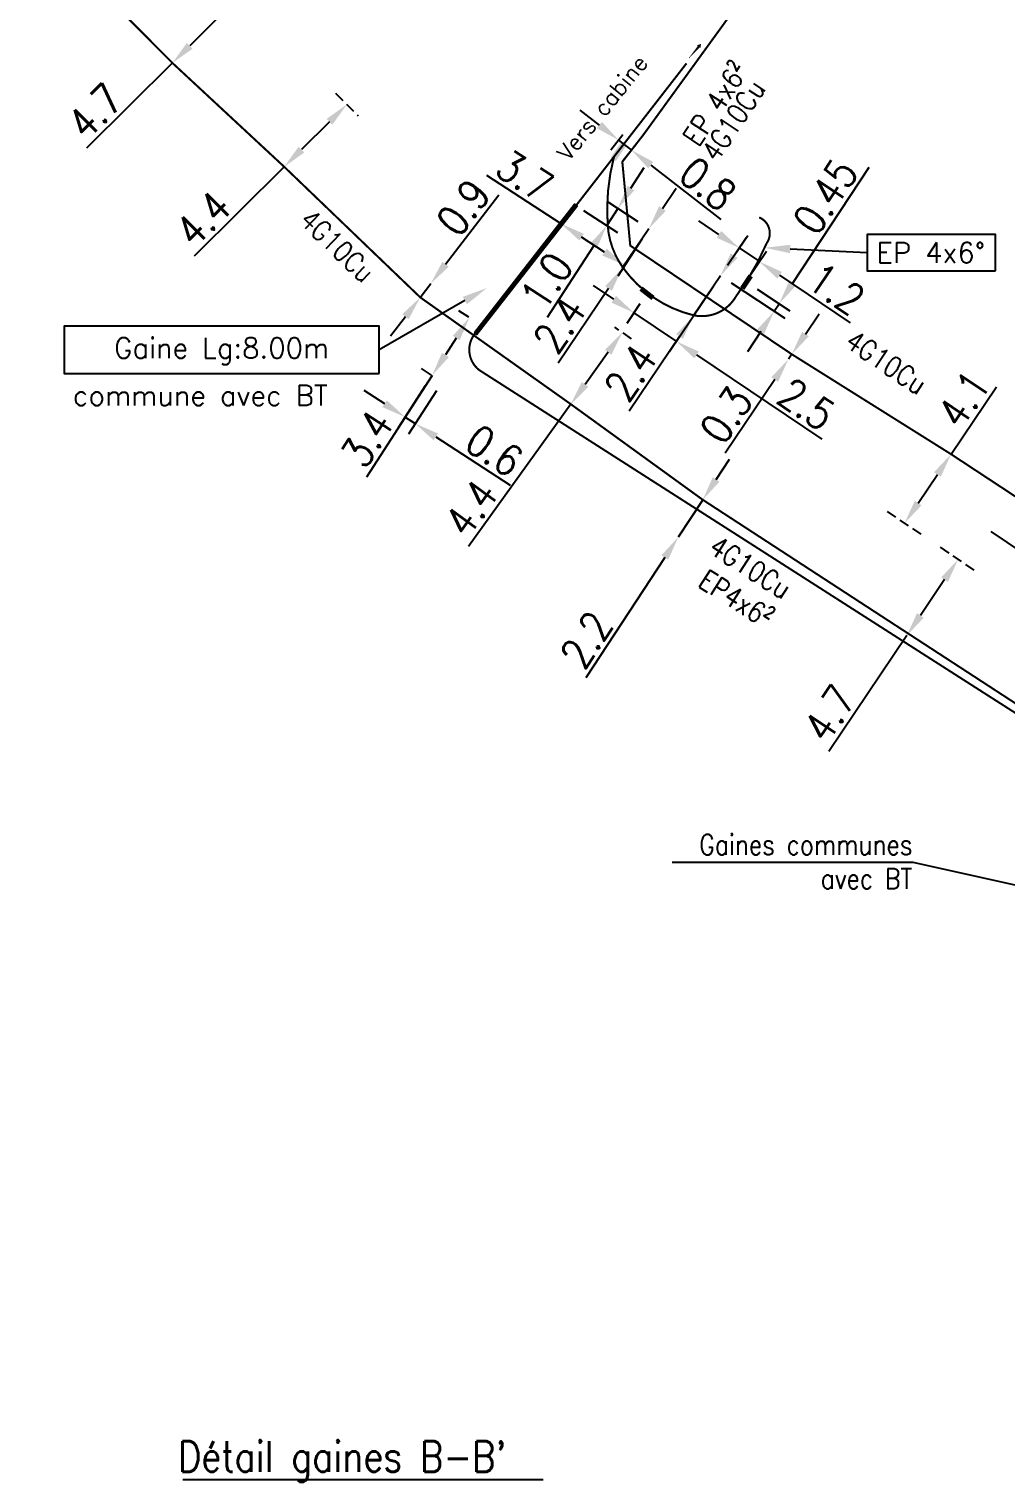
# Model space of a CAD drawing. Header units: millimetres. Extents: x 82000 to 82455, y 143266 to 143912.
# Drawn here: x 81999.9 to 82048.1, y 143428.6 to 143500.1 of the extents above; entities that cross this region are included whole.
import ezdxf
from ezdxf.enums import TextEntityAlignment as Align

# ---------------------------------------------------------------- set-up
doc = ezdxf.new("R2010")
doc.units = ezdxf.units.MM
doc.header["$PDMODE"] = 34
doc.linetypes.add('DASHED', pattern=[0.75, 0.5, -0.25])
doc.linetypes.add('E_ST_CU', pattern=[2000, 1000, 1000])
doc.layers.get('0').update_dxf_attribs({"linetype": 'CONTINUOUS'})
doc.layers.get('DEFPOINTS').update_dxf_attribs({"linetype": 'CONTINUOUS'})
for name, color, linetype in [('E_100', 3, 'CONTINUOUS'), ('E_400', 7, 'CONTINUOUS'), ('E_900', 7, 'CONTINUOUS')]:
    doc.layers.add(name, color=color, linetype=linetype)
doc.styles.get("Standard").update_dxf_attribs({"font": 'romans.shx', "width": 0.85})
doc.dimstyles.get("Standard").update_dxf_attribs({"dimtxt": 1.5, "dimasz": 1.2, "dimexe": 0.625, "dimexo": 0.625, "dimgap": 0.25, "dimtad": 1, "dimdec": 1, "dimzin": 0, "dimdsep": 46, "dimtxsty": 'Standard', "dimcen": -0.5, "dimadec": 0, "dimazin": 0, "dimtfac": 1, "dimtdec": 1, "dimtmove": 0, "dimatfit": 3, "dimfxl": 1, "dimtolj": 1, "dimtzin": 0, "dimarcsym": 0})

# ---------------------------------------------------------------- blocks, each defined once
blk = doc.blocks.new('J')
at = {"color": 0}
blk.add_solid([(-1.5, 0.5), (1.5, 0.5), (-1.5, -0.5), (1.5, -0.5)], dxfattribs=at)
blk = doc.blocks.new('*D14')
at = {"layer": 'DEFPOINTS', "color": 0, "linetype": 'Continuous', "transparency": 16777216}
for p in [(82033.994, 143487.965), (82030.379, 143487.103), (82031.827, 143484.737)]:
    blk.add_point(p, dxfattribs=at)
at = {"layer": 'E_100', "color": 0, "linetype": 'Continuous', "lineweight": -2, "transparency": 16777216}
for p, q in [((82028.738, 143486.811), (82027.742, 143487.48)), ((82033.646, 143487.446), (82031.478, 143484.219)), ((82030.031, 143486.584), (82029.386, 143485.624)), ((82029.734, 143486.143), (82031.827, 143484.737)), ((82032.823, 143484.068), (82038.989, 143479.928))]:
    blk.add_line(p, q, dxfattribs=at)
at = {"layer": 'E_100', "color": 0, "linetype": 'Continuous', "transparency": 16777216}
for points in [[(82028.85, 143486.977), (82028.627, 143486.645), (82029.734, 143486.143)], [(82032.935, 143484.235), (82032.712, 143483.902), (82031.827, 143484.737)]]:
    blk.add_solid(points, dxfattribs=at)
at = {"layer": 'E_100', "color": 0, "linetype": 'Continuous', "transparency": 16777216, "insert": (82038.23, 143481.643), "char_height": 1.5, "attachment_point": 5, "rotation": 326.11965}
blk.add_mtext('\\A1;2.5', dxfattribs=at)
blk = doc.blocks.new('*D13')
at = {"layer": 'DEFPOINTS', "color": 0, "linetype": 'Continuous', "transparency": 16777216}
for p in [(82035.913, 143488.664), (82033.994, 143487.965), (82034.989, 143487.294)]:
    blk.add_point(p, dxfattribs=at)
at = {"layer": 'E_100', "color": 0, "linetype": 'Continuous', "lineweight": -2, "transparency": 16777216}
for p, q in [((82033.923, 143490.006), (82032.929, 143490.677)), ((82034.344, 143488.483), (82035.268, 143489.853)), ((82034.918, 143489.335), (82035.913, 143488.664)), ((82035.338, 143487.812), (82036.263, 143489.182)), ((82036.908, 143487.993), (82040.381, 143485.65))]:
    blk.add_line(p, q, dxfattribs=at)
at = {"layer": 'E_100', "color": 0, "linetype": 'Continuous', "transparency": 16777216}
for points in [[(82034.035, 143490.172), (82033.812, 143489.84), (82034.918, 143489.335)], [(82037.02, 143488.159), (82036.796, 143487.827), (82035.913, 143488.664)]]:
    blk.add_solid(points, dxfattribs=at)
at = {"layer": 'E_100', "color": 0, "linetype": 'Continuous', "transparency": 16777216, "insert": (82039.701, 143487.315), "char_height": 1.5, "attachment_point": 5, "rotation": 325.99965}
blk.add_mtext('\\A1;1.2', dxfattribs=at)
blk = doc.blocks.new('*D12')
at = {"color": 0, "linetype": 'ByBlock', "transparency": 16777216}
for p, q in [((82031.139, 143491.281), (82031.81, 143492.275)), ((82030.468, 143490.286), (82029.154, 143488.337)), ((82028.483, 143487.342), (82026.005, 143483.668))]:
    blk.add_line(p, q, dxfattribs=at)
for points in [[(82030.973, 143491.392), (82031.305, 143491.169), (82030.468, 143490.286)], [(82028.318, 143487.454), (82028.649, 143487.231), (82029.154, 143488.337)]]:
    blk.add_solid(points, dxfattribs=at)
at = {"layer": 'DEFPOINTS', "color": 0, "linetype": 'ByBlock', "transparency": 16777216}
for p in [(82030.468, 143490.286), (82029.154, 143488.337), (82029.154, 143488.337)]:
    blk.add_point(p, dxfattribs=at)
at = {"color": 0, "linetype": 'ByBlock', "transparency": 16777216, "insert": (82026.08, 143485.567), "char_height": 1.5, "attachment_point": 5, "rotation": 56.00627}
blk.add_mtext('\\A1;2.4', dxfattribs=at)
blk = doc.blocks.new('*D11')
at = {"color": 0, "linetype": 'ByBlock', "transparency": 16777216}
for p, q in [((82034.665, 143488.96), (82035.336, 143489.955)), ((82033.994, 143487.965), (82032.652, 143485.975)), ((82031.981, 143484.98), (82029.503, 143481.306))]:
    blk.add_line(p, q, dxfattribs=at)
for points in [[(82034.499, 143489.072), (82034.831, 143488.848), (82033.994, 143487.965)], [(82031.816, 143485.092), (82032.147, 143484.868), (82032.652, 143485.975)]]:
    blk.add_solid(points, dxfattribs=at)
at = {"layer": 'DEFPOINTS', "color": 0, "linetype": 'ByBlock', "transparency": 16777216}
for p in [(82033.994, 143487.965), (82032.652, 143485.975), (82032.652, 143485.975)]:
    blk.add_point(p, dxfattribs=at)
at = {"color": 0, "linetype": 'ByBlock', "transparency": 16777216, "insert": (82029.578, 143483.205), "char_height": 1.5, "attachment_point": 5, "rotation": 56.00627}
blk.add_mtext('\\A1;2.4', dxfattribs=at)
blk = doc.blocks.new('*D10')
at = {"color": 0, "linetype": 'ByBlock', "transparency": 16777216}
for p, q in [((82037.544, 143487.593), (82041.32, 143493.321)), ((82034.516, 143487.621), (82037.161, 143485.877)), ((82035.797, 143487.307), (82037.405, 143486.247)), ((82036.64, 143486.221), (82036.884, 143486.591)), ((82035.979, 143485.219), (82035.319, 143484.217))]:
    blk.add_line(p, q, dxfattribs=at)
for points in [[(82037.377, 143487.703), (82037.711, 143487.483), (82036.884, 143486.591)], [(82035.812, 143485.329), (82036.146, 143485.109), (82036.64, 143486.221)]]:
    blk.add_solid(points, dxfattribs=at)
at = {"layer": 'DEFPOINTS', "color": 0, "linetype": 'ByBlock', "transparency": 16777216}
for p in [(82033.994, 143487.965), (82035.275, 143487.651), (82036.884, 143486.591)]:
    blk.add_point(p, dxfattribs=at)
at = {"color": 0, "linetype": 'ByBlock', "transparency": 16777216, "insert": (82038.927, 143491.509), "char_height": 1.5, "attachment_point": 5, "rotation": 56.60947}
blk.add_mtext('\\A1; 0.45', dxfattribs=at)
blk = doc.blocks.new('*D27')
at = {"layer": 'DEFPOINTS', "color": 0, "transparency": 16777216}
for p in [(82019.8, 143483.067), (82020.356, 143482.827), (82018.969, 143480.688)]:
    blk.add_point(p, dxfattribs=at)
at = {"layer": 'E_400', "color": 0, "lineweight": -2, "transparency": 16777216}
for p, q in [((82017.462, 143481.665), (82016.455, 143482.318)), ((82019.46, 143482.542), (82018.129, 143480.488)), ((82020.016, 143482.303), (82018.629, 143480.164)), ((82018.469, 143481.012), (82018.969, 143480.688)), ((82019.976, 143480.035), (82023.644, 143477.658))]:
    blk.add_line(p, q, dxfattribs=at)
at = {"layer": 'E_400', "color": 0, "transparency": 16777216}
for points in [[(82017.571, 143481.833), (82017.353, 143481.497), (82018.469, 143481.012)], [(82020.085, 143480.203), (82019.867, 143479.867), (82018.969, 143480.688)]]:
    blk.add_solid(points, dxfattribs=at)
at = {"layer": 'E_400', "color": 0, "transparency": 16777216, "insert": (82022.858, 143479.359), "char_height": 1.5, "attachment_point": 5, "rotation": 327.05016}
blk.add_mtext('\\A1;0.6', dxfattribs=at)
blk = doc.blocks.new('*D28')
at = {"layer": 'DEFPOINTS', "color": 0, "transparency": 16777216}
for p in [(82022.136, 143485.587), (82019.799, 143483.061), (82020.299, 143482.739)]:
    blk.add_point(p, dxfattribs=at)
at = {"layer": 'E_400', "color": 0, "lineweight": -2, "transparency": 16777216}
for p, q in [((82021.611, 143485.926), (82021.111, 143486.249)), ((82020.986, 143484.902), (82020.449, 143484.07)), ((82019.799, 143483.061), (82016.562, 143478.045)), ((82019.773, 143483.078), (82019.273, 143483.4))]:
    blk.add_line(p, q, dxfattribs=at)
at = {"layer": 'E_400', "color": 0, "transparency": 16777216}
for points in [[(82020.818, 143485.01), (82021.154, 143484.793), (82021.636, 143485.91)], [(82020.281, 143484.178), (82020.617, 143483.961), (82019.799, 143483.061)]]:
    blk.add_solid(points, dxfattribs=at)
at = {"layer": 'E_400', "color": 0, "transparency": 16777216, "insert": (82016.598, 143479.945), "char_height": 1.5, "attachment_point": 5, "rotation": 57.17311}
blk.add_mtext('\\A1;3.4', dxfattribs=at)
blk = doc.blocks.new('*D35')
at = {"layer": 'DEFPOINTS', "color": 0, "transparency": 16777216}
for p in [(82026.786, 143491.496), (82026.153, 143490.524), (82030.468, 143490.286)]:
    blk.add_point(p, dxfattribs=at)
at = {"layer": 'E_400', "color": 0, "lineweight": -2, "transparency": 16777216}
for p, q in [((82026.153, 143490.524), (82022.491, 143492.911)), ((82026.445, 143490.972), (82025.812, 143490.001)), ((82028.285, 143489.134), (82027.158, 143489.869)), ((82030.127, 143489.762), (82028.949, 143487.955))]:
    blk.add_line(p, q, dxfattribs=at)
at = {"layer": 'E_400', "color": 0, "transparency": 16777216}
for points in [[(82027.267, 143490.036), (82027.049, 143489.701), (82026.153, 143490.524)], [(82028.394, 143489.302), (82028.176, 143488.967), (82029.29, 143488.479)]]:
    blk.add_solid(points, dxfattribs=at)
at = {"layer": 'E_400', "color": 0, "transparency": 16777216, "insert": (82024.365, 143492.883), "char_height": 1.5, "attachment_point": 5, "rotation": 326.90073}
blk.add_mtext('\\A1;3.7', dxfattribs=at)
blk = doc.blocks.new('*D36')
at = {"layer": 'DEFPOINTS', "color": 0, "transparency": 16777216}
for p in [(82026.728, 143491.514), (82028.394, 143490.435), (82030.468, 143490.286)]:
    blk.add_point(p, dxfattribs=at)
at = {"layer": 'E_400', "color": 0, "lineweight": -2, "transparency": 16777216}
for p, q in [((82029.59, 143492.283), (82030.242, 143493.291)), ((82029.944, 143490.625), (82028.414, 143491.616)), ((82027.253, 143491.174), (82028.919, 143490.095)), ((82028.938, 143491.276), (82028.394, 143490.435)), ((82027.742, 143489.428), (82025.465, 143485.911))]:
    blk.add_line(p, q, dxfattribs=at)
at = {"layer": 'E_400', "color": 0, "transparency": 16777216}
for points in [[(82029.422, 143492.392), (82029.758, 143492.175), (82028.938, 143491.276)], [(82027.574, 143489.536), (82027.91, 143489.319), (82028.394, 143490.435)]]:
    blk.add_solid(points, dxfattribs=at)
at = {"layer": 'E_400', "color": 0, "transparency": 16777216, "insert": (82025.438, 143487.709), "char_height": 1.5, "attachment_point": 5, "rotation": 57.08458}
blk.add_mtext('\\A1;1.0', dxfattribs=at)
blk = doc.blocks.new('*D61')
at = {"layer": 'DEFPOINTS', "color": 0, "linetype": 'Continuous', "transparency": 16777216}
for p in [(82045.351, 143479.182), (82043.059, 143475.783), (82043.059, 143475.783)]:
    blk.add_point(p, dxfattribs=at)
at = {"layer": 'E_100', "color": 0, "linetype": 'Continuous', "lineweight": -2, "transparency": 16777216}
for p, q in [((82045.351, 143479.182), (82047.592, 143482.504)), ((82043.73, 143476.778), (82044.68, 143478.187))]:
    blk.add_line(p, q, dxfattribs=at)
at = {"layer": 'E_100', "color": 0, "linetype": 'Continuous', "transparency": 16777216}
for points in [[(82044.515, 143478.299), (82044.846, 143478.075), (82045.351, 143479.182)], [(82043.564, 143476.89), (82043.896, 143476.666), (82043.059, 143475.783)]]:
    blk.add_solid(points, dxfattribs=at)
at = {"layer": 'E_100', "color": 0, "linetype": 'Continuous', "transparency": 16777216, "insert": (82045.978, 143481.9), "char_height": 1.5, "attachment_point": 5, "rotation": 56.00627}
blk.add_mtext('\\A1;4.1', dxfattribs=at)
blk = doc.blocks.new('*D62')
at = {"layer": 'DEFPOINTS', "color": 0, "linetype": 'Continuous', "transparency": 16777216}
for p in [(82037.339, 143483.854), (82037.339, 143483.854), (82037.507, 143484.103)]:
    blk.add_point(p, dxfattribs=at)
at = {"layer": 'E_100', "color": 0, "linetype": 'Continuous', "lineweight": -2, "transparency": 16777216}
for p, q in [((82038.178, 143485.098), (82038.849, 143486.093)), ((82037.507, 143484.103), (82037.339, 143483.854)), ((82036.668, 143482.859), (82034.223, 143479.235))]:
    blk.add_line(p, q, dxfattribs=at)
at = {"layer": 'E_100', "color": 0, "linetype": 'Continuous', "transparency": 16777216}
for points in [[(82038.012, 143485.21), (82038.343, 143484.986), (82037.507, 143484.103)], [(82036.502, 143482.971), (82036.834, 143482.748), (82037.339, 143483.854)]]:
    blk.add_solid(points, dxfattribs=at)
at = {"layer": 'E_100', "color": 0, "linetype": 'Continuous', "transparency": 16777216, "insert": (82034.281, 143481.109), "char_height": 1.5, "attachment_point": 5, "rotation": 55.99889}
blk.add_mtext('\\A1;0.3', dxfattribs=at)
blk = doc.blocks.new('*D63')
at = {"layer": 'DEFPOINTS', "color": 0, "linetype": 'Continuous', "transparency": 16777216}
for p in [(82029.573, 143495.407), (82030.205, 143494.915), (82028.982, 143494.647)]:
    blk.add_point(p, dxfattribs=at)
at = {"layer": 'E_100', "color": 0, "linetype": 'Continuous', "lineweight": -2, "transparency": 16777216}
for p, q in [((82028.035, 143495.385), (82027.088, 143496.122)), ((82029.189, 143494.914), (82028.598, 143494.154)), ((82028.982, 143494.647), (82029.613, 143494.156)), ((82029.821, 143494.422), (82029.229, 143493.663)), ((82030.56, 143493.419), (82034.009, 143490.733))]:
    blk.add_line(p, q, dxfattribs=at)
at = {"layer": 'E_100', "color": 0, "linetype": 'Continuous', "transparency": 16777216}
for points in [[(82028.158, 143495.542), (82027.912, 143495.227), (82028.982, 143494.647)], [(82030.683, 143493.576), (82030.437, 143493.261), (82029.613, 143494.156)]]:
    blk.add_solid(points, dxfattribs=at)
at = {"layer": 'E_100', "color": 0, "linetype": 'Continuous', "transparency": 16777216, "insert": (82033.372, 143492.496), "char_height": 1.5, "attachment_point": 5, "rotation": 322.09038}
blk.add_mtext('\\A1;0.8', dxfattribs=at)
blk = doc.blocks.new('*D68')
at = {"layer": 'DEFPOINTS', "color": 0, "linetype": 'Continuous', "transparency": 16777216}
for p in [(82045.7, 143474.002), (82045.7, 143474.002), (82043.17, 143470.249)]:
    blk.add_point(p, dxfattribs=at)
at = {"layer": 'E_100', "color": 0, "linetype": 'Continuous', "lineweight": -2, "transparency": 16777216}
for p, q in [((82045.03, 143473.007), (82043.841, 143471.244)), ((82043.17, 143470.249), (82039.324, 143464.546))]:
    blk.add_line(p, q, dxfattribs=at)
at = {"layer": 'E_100', "color": 0, "linetype": 'Continuous', "transparency": 16777216}
for points in [[(82044.864, 143473.118), (82045.195, 143472.895), (82045.7, 143474.002)], [(82043.675, 143471.355), (82044.006, 143471.132), (82043.17, 143470.249)]]:
    blk.add_solid(points, dxfattribs=at)
at = {"layer": 'E_100', "color": 0, "linetype": 'Continuous', "transparency": 16777216, "insert": (82039.382, 143466.42), "char_height": 1.5, "attachment_point": 5, "rotation": 56.00627}
blk.add_mtext('\\A1;4.7', dxfattribs=at)
blk = doc.blocks.new('*D69')
at = {"layer": 'DEFPOINTS', "color": 0, "linetype": 'Continuous', "transparency": 16777216}
for p in [(82033.124, 143476.938), (82031.915, 143475.099), (82031.915, 143475.099)]:
    blk.add_point(p, dxfattribs=at)
at = {"layer": 'E_100', "color": 0, "linetype": 'Continuous', "lineweight": -2, "transparency": 16777216}
for p, q in [((82033.783, 143477.94), (82034.442, 143478.943)), ((82033.124, 143476.938), (82031.915, 143475.099)), ((82031.255, 143474.097), (82027.361, 143468.175))]:
    blk.add_line(p, q, dxfattribs=at)
at = {"layer": 'E_100', "color": 0, "linetype": 'Continuous', "transparency": 16777216}
for points in [[(82033.616, 143478.05), (82033.95, 143477.83), (82033.124, 143476.938)], [(82031.088, 143474.207), (82031.423, 143473.987), (82031.915, 143475.099)]]:
    blk.add_solid(points, dxfattribs=at)
at = {"layer": 'E_100', "color": 0, "linetype": 'Continuous', "transparency": 16777216, "insert": (82027.397, 143470.049), "char_height": 1.5, "attachment_point": 5, "rotation": 56.66939}
blk.add_mtext('\\A1;2.2', dxfattribs=at)
blk = doc.blocks.new('*D70')
at = {"layer": 'DEFPOINTS', "color": 0, "linetype": 'Continuous', "transparency": 16777216}
for p in [(82029.166, 143485.176), (82029.166, 143485.176), (82026.627, 143481.644)]:
    blk.add_point(p, dxfattribs=at)
at = {"layer": 'E_100', "color": 0, "linetype": 'Continuous', "lineweight": -2, "transparency": 16777216}
for p, q in [((82028.465, 143484.202), (82027.327, 143482.618)), ((82026.627, 143481.644), (82021.59, 143474.635))]:
    blk.add_line(p, q, dxfattribs=at)
at = {"layer": 'E_100', "color": 0, "linetype": 'Continuous', "transparency": 16777216}
for points in [[(82028.303, 143484.318), (82028.628, 143484.085), (82029.166, 143485.176)], [(82027.165, 143482.735), (82027.49, 143482.501), (82026.627, 143481.644)]]:
    blk.add_solid(points, dxfattribs=at)
at = {"layer": 'E_100', "color": 0, "linetype": 'Continuous', "transparency": 16777216, "insert": (82021.721, 143476.531), "char_height": 1.5, "attachment_point": 5, "rotation": 54.29496}
blk.add_mtext('\\A1;4.4', dxfattribs=at)
blk = doc.blocks.new('*D71')
at = {"layer": 'DEFPOINTS', "color": 0, "linetype": 'Continuous', "transparency": 16777216}
for p in [(82019.729, 143487.579), (82019.729, 143487.579), (82019.213, 143486.904)]:
    blk.add_point(p, dxfattribs=at)
at = {"layer": 'E_100', "color": 0, "linetype": 'Continuous', "lineweight": -2, "transparency": 16777216}
for p, q in [((82020.458, 143488.532), (82023.075, 143491.957)), ((82019.213, 143486.904), (82019.729, 143487.579)), ((82018.484, 143485.95), (82017.755, 143484.997))]:
    blk.add_line(p, q, dxfattribs=at)
at = {"layer": 'E_100', "color": 0, "linetype": 'Continuous', "transparency": 16777216}
for points in [[(82020.299, 143488.654), (82020.616, 143488.411), (82019.729, 143487.579)], [(82018.325, 143486.072), (82018.643, 143485.829), (82019.213, 143486.904)]]:
    blk.add_solid(points, dxfattribs=at)
at = {"layer": 'E_100', "color": 0, "linetype": 'Continuous', "transparency": 16777216, "insert": (82021.336, 143491.329), "char_height": 1.5, "attachment_point": 5, "rotation": 52.60697}
blk.add_mtext('\\A1;0.9', dxfattribs=at)
blk = doc.blocks.new('*D72')
at = {"layer": 'DEFPOINTS', "color": 0, "linetype": 'Continuous', "transparency": 16777216}
for p in [(82015.598, 143496.4), (82015.598, 143496.4), (82012.513, 143493.333)]:
    blk.add_point(p, dxfattribs=at)
at = {"layer": 'E_100', "color": 0, "linetype": 'Continuous', "lineweight": -2, "transparency": 16777216}
for p, q in [((82014.747, 143495.554), (82013.364, 143494.179)), ((82012.513, 143493.333), (82008.082, 143488.928))]:
    blk.add_line(p, q, dxfattribs=at)
at = {"layer": 'E_100', "color": 0, "linetype": 'Continuous', "transparency": 16777216}
for points in [[(82014.606, 143495.695), (82014.888, 143495.412), (82015.598, 143496.4)], [(82013.223, 143494.321), (82013.505, 143494.037), (82012.513, 143493.333)]]:
    blk.add_solid(points, dxfattribs=at)
at = {"layer": 'E_100', "color": 0, "linetype": 'Continuous', "transparency": 16777216, "insert": (82008.523, 143490.777), "char_height": 1.5, "attachment_point": 5, "rotation": 44.82964}
blk.add_mtext('\\A1;4.4', dxfattribs=at)
blk = doc.blocks.new('*D79')
at = {"layer": 'DEFPOINTS', "color": 0, "linetype": 'Continuous', "transparency": 16777216}
for p in [(82010.308, 143501.721), (82010.308, 143501.721), (82007.01, 143498.443)]:
    blk.add_point(p, dxfattribs=at)
at = {"layer": 'E_100', "color": 0, "linetype": 'Continuous', "lineweight": -2, "transparency": 16777216}
for p, q in [((82009.457, 143500.875), (82007.861, 143499.289)), ((82007.01, 143498.443), (82002.785, 143494.243))]:
    blk.add_line(p, q, dxfattribs=at)
at = {"layer": 'E_100', "color": 0, "linetype": 'Continuous', "transparency": 16777216}
for points in [[(82009.316, 143501.017), (82009.598, 143500.734), (82010.308, 143501.721)], [(82007.72, 143499.431), (82008.002, 143499.147), (82007.01, 143498.443)]]:
    blk.add_solid(points, dxfattribs=at)
at = {"layer": 'E_100', "color": 0, "linetype": 'Continuous', "transparency": 16777216, "insert": (82003.205, 143496.071), "char_height": 1.5, "attachment_point": 5, "rotation": 44.82964}
blk.add_mtext('\\A1;4.7', dxfattribs=at)

msp = doc.modelspace()

# ---------------------------------------------------------------- linework, layer by layer
at = {"layer": 'E_100', "color": 3, "linetype": 'Continuous'}
msp.add_line((82037.434, 143489.286), (82041.211, 143489.105), dxfattribs=at)
at = {"layer": 'E_100', "linetype": 'E_ST_CU', "const_width": 0.1, "flags": 128}
msp.add_lwpolyline([(82037.849, 143511.752), (82041.89, 143509.028), (82041.204, 143508.01), (82037.758, 143504.485), (82035.395, 143502.069), (82030.205, 143494.915), (82029.163, 143493.577), (82029.554, 143489.45), (82037.507, 143484.103), (82045.351, 143479.182), (82060.193, 143469.415), (82063.096, 143467.503, -0.420184), (82063.178, 143467.082), (82054.313, 143454.202)], format="xyb", dxfattribs=at)
at = {"layer": 'E_100', "const_width": 0.1, "flags": 128}
for points in [[(82000, 143505.548), (82002.134, 143503.348), (82007.01, 143498.443), (82012.513, 143493.333), (82019.213, 143486.904), (82026.627, 143481.644), (82033.124, 143476.938), (82053.561, 143463.632), (82054.62, 143462.943, -0.414214), (82054.708, 143462.528), (82054.238, 143461.806)], [(82032.323, 143498.424), (82026.884, 143491.424), (82021.928, 143485.144, 0.426022), (82022.115, 143483.325), (82068.589, 143453.603), (82089.318, 143439.063), (82091.857, 143437.348), (82092.272, 143437.459), (82098.762, 143446.958, -0.260737), (82099.614, 143447.25, 0.170629), (82101.372, 143447.571), (82110.878, 143451.502, 0.199462), (82113.305, 143453.804), (82115.387, 143457.426)], [(82035.901, 143490.841, -0.480755), (82036.271, 143489.571, -0.059616), (82034.761, 143486.954, -0.328162), (82032.664, 143486.024, -0.178822), (82029.195, 143488.366, -0.138497), (82028.444, 143490.439, -0.081717), (82028.752, 143493.827, -0.063795)]]:
    msp.add_lwpolyline(points, format="xyb", dxfattribs=at)
at = {"layer": 'E_100', "color": 3, "linetype": 'Continuous', "flags": 128}
msp.add_lwpolyline([(82032.446, 143498.684, 0.0183, 0.11, 0), (82032.921, 143499.242, 0.11, 0, 0), (82033.039, 143499.381, 0, 0.22, 0), (82032.921, 143499.242, 0.22, 0.22, 0)], format="xyseb", dxfattribs=at)
at = {"layer": 'E_100', "color": 7, "linetype": 'DASHED', "flags": 128}
for points in [[(82015.046, 143496.955), (82016.151, 143495.844)], [(82029.608, 143484.861), (82028.796, 143485.441)], [(82042.204, 143476.359), (82043.914, 143475.206)], [(82044.818, 143474.597), (82046.583, 143473.407)]]:
    msp.add_lwpolyline(points, dxfattribs=at)
at = {"layer": 'E_100', "color": 3, "linetype": 'Continuous', "flags": 128}
msp.add_lwpolyline([(82047.533, 143488.217), (82047.533, 143489.993), (82041.211, 143489.993), (82041.211, 143488.217)], close=True, dxfattribs=at)
at = {"layer": 'E_100', "color": 3, "linetype": 'Continuous'}
msp.add_solid([(82037.424, 143489.078), (82037.444, 143489.494), (82036.185, 143489.346)], dxfattribs=at)
at = {"layer": 'E_400'}
msp.add_line((82021.412, 143486.747), (82017.183, 143484.325), dxfattribs=at)
at = {"layer": 'E_400', "flags": 128}
for points in [[(82021.88, 143485.181), (82026.806, 143491.485), (82026.932, 143491.387), (82022.006, 143485.083)], [(82017.183, 143483.163), (82017.183, 143485.487), (82001.684, 143485.487), (82001.684, 143483.163)]]:
    msp.add_lwpolyline(points, close=True, dxfattribs=at)
at = {"layer": 'E_400'}
msp.add_solid([(82021.308, 143486.928), (82021.515, 143486.566), (82022.497, 143487.368)], dxfattribs=at)
at = {"layer": 'E_900', "linetype": 'Continuous', "flags": 128}
msp.add_lwpolyline([(82007.526, 143428.695), (82025.261, 143428.695)], dxfattribs=at)

# ---------------------------------------------------------------- block references
at = {"layer": 'E_100', "color": 7, "linetype": 'Continuous', "xscale": 0.3, "yscale": 0.3, "zscale": 0.3, "rotation": 56.20222306408205}
msp.add_blockref('J', (82028.971, 143494.073), dxfattribs=at)
at = {"layer": 'E_100', "color": 3, "linetype": 'Continuous', "xscale": 0.25, "yscale": 0.25, "zscale": 0.25}
for p, rotation in [((82035.275, 143487.651), 56.20222306408205), ((82030.379, 143487.103), 322.1712295602439)]:
    msp.add_blockref('J', p, dxfattribs=dict(at, rotation=rotation))

# ---------------------------------------------------------------- texts
at = {"layer": 'E_100', "color": 3, "linetype": 'Continuous'}
msp.add_text('Vers cabine', height=0.8, rotation=50.765, dxfattribs=at).set_placement((82028.167, 143496.256), align=Align.MIDDLE)
at = {"layer": 'E_100', "linetype": 'Continuous', "width": 0.85}
for s, rotation, p in [('EP 4x6²', 56.49932, (82032.907, 143494.266)), ('4G10Cu', 56.49932, (82033.823, 143493.51)), ('4G10Cu', 316.18017, (82013.199, 143490.601)), ('4G10Cu', 326.09707, (82040.056, 143484.515)), ('4G10Cu', 327.39929, (82033.34, 143474.375))]:
    msp.add_text(s, height=1, rotation=rotation, dxfattribs=at).set_placement(p)
at = {"layer": 'E_100', "color": 3, "linetype": 'Continuous'}
msp.add_text('EP 4x6%%d', height=1, dxfattribs=at).set_placement((82044.351, 143489.109), align=Align.MIDDLE)
at = {"layer": 'E_100', "linetype": 'Continuous', "insert": (82032.822, 143472.715), "char_height": 1, "attachment_point": 7, "rotation": 327.39929}
msp.add_mtext('\\A1;EP4x6²', dxfattribs=at)
at = {"layer": 'E_400'}
for s, p in [('Gaine Lg:8.00m', (82009.433, 143484.27)), ('commune avec BT', (82008.385, 143482.075))]:
    msp.add_text(s, height=1, dxfattribs=at).set_placement(p, align=Align.MIDDLE)
at = {"layer": 'E_400', "linetype": 'Continuous', "insert": (82043.443, 143457.789), "char_height": 1, "attachment_point": 9}
msp.add_mtext('\\A1;Gaines communes\\Pavec BT', dxfattribs=at)
at = {"layer": 'E_900', "linetype": 'Continuous', "width": 0.85}
msp.add_text("Détail gaines B-B'", height=1.5, dxfattribs=at).set_placement((82007.286, 143429.082))

# ---------------------------------------------------------------- dimensions: what is measured, and where the dimension line sits
at = {"layer": 'E_100', "linetype": 'Continuous'}
for base, p1, p2, angle, picture, middle in [((82010.308, 143501.721), (82007.01, 143498.443), (82010.308, 143501.721), 224.82964, '*D79', (82003.91, 143495.361)), ((82015.5981, 143496.3995), (82012.513, 143493.3328), (82015.5981, 143496.3995), 224.82964, '*D72', (82009.2285, 143490.0677)), ((82028.982, 143494.647), (82030.205, 143494.915), (82029.573, 143495.407), 322.09038, '*D63', (82032.758, 143491.707)), ((82029.1656, 143485.1761), (82026.6268, 143481.6438), (82029.1656, 143485.1761), 234.29496, '*D70', (82022.5327, 143475.9472)), ((82043.059, 143475.783), (82045.351, 143479.182), (82043.059, 143475.783), 56.00627, '*D61', (82046.807, 143481.341)), ((82031.915, 143475.099), (82033.124, 143476.938), (82031.915, 143475.099), 56.66939, '*D69', (82028.232, 143469.5))]:
    dim = msp.add_linear_dim(base=base, p1=p1, p2=p2, angle=angle, dimstyle='Standard', dxfattribs=at)
    dim.commit()
    dim.dimension.update_dxf_attribs({"geometry": picture, "text_midpoint": middle, "dimtype": 160})
at = {"layer": 'E_100', "color": 3, "linetype": 'Continuous'}
dim = msp.add_linear_dim(base=(82036.884, 143486.591), p1=(82033.994, 143487.965), p2=(82035.275, 143487.651), angle=56.60947, text=' 0.45', dimstyle='Standard', dxfattribs=at)
dim.commit()
dim.dimension.update_dxf_attribs({"geometry": '*D10', "text_midpoint": (82038.927, 143491.509)})
at = {"layer": 'E_100', "linetype": 'Continuous'}
for base, p1, p2, angle, picture, middle in [((82019.729, 143487.579), (82019.213, 143486.904), (82019.729, 143487.579), 232.60697, '*D71', (82022.131, 143490.721)), ((82037.339, 143483.854), (82037.507, 143484.103), (82037.339, 143483.854), 55.99889, '*D62', (82035.11, 143480.55))]:
    dim = msp.add_linear_dim(base=base, p1=p1, p2=p2, angle=angle, dimstyle='Standard', override={"dimscale": 1, "dimlfac": 1, "dimlunit": 2}, dxfattribs=at)
    dim.commit()
    dim.dimension.update_dxf_attribs({"geometry": picture, "text_midpoint": middle, "dimtype": 160})
at = {"layer": 'E_100', "color": 3, "linetype": 'Continuous'}
for p1, p2, picture, middle in [((82030.468, 143490.286), (82029.154, 143488.337), '*D12', (82026.08, 143485.567)), ((82033.994, 143487.965), (82032.652, 143485.975), '*D11', (82029.578, 143483.205))]:
    dim = msp.add_aligned_dim(p1=p1, p2=p2, distance=0, dimstyle='Standard', dxfattribs=at)
    dim.commit()
    dim.dimension.update_dxf_attribs({"geometry": picture, "text_midpoint": middle})
for base, p1, p2, angle, picture, middle in [((82035.913, 143488.664), (82033.994, 143487.965), (82034.989, 143487.294), 325.99965, '*D13', (82039.142, 143486.486)), ((82031.827, 143484.737), (82030.379, 143487.103), (82033.994, 143487.965), 326.11965, '*D14', (82037.672, 143480.812))]:
    dim = msp.add_linear_dim(base=base, p1=p1, p2=p2, angle=angle, dimstyle='Standard', dxfattribs=at)
    dim.commit()
    dim.dimension.update_dxf_attribs({"geometry": picture, "text_midpoint": middle, "dimtype": 160})
at = {"layer": 'E_100', "linetype": 'Continuous'}
dim = msp.add_linear_dim(base=(82045.7, 143474.002), p1=(82043.17, 143470.249), p2=(82045.7, 143474.002), angle=236.00627, text='4.7', dimstyle='Standard', dxfattribs=at)
dim.commit()
dim.dimension.update_dxf_attribs({"geometry": '*D68', "text_midpoint": (82040.211, 143465.861), "dimtype": 160})
at = {"layer": 'E_400'}
for base, p1, p2, angle, picture, middle, dimtype in [((82026.153, 143490.524), (82030.468, 143490.286), (82026.786, 143491.496), 146.90073, '*D35', (82023.819, 143492.045), 160), ((82019.799, 143483.061), (82022.136, 143485.587), (82020.299, 143482.739), 237.17311, '*D28', (82017.438, 143479.403), 161)]:
    dim = msp.add_linear_dim(base=base, p1=p1, p2=p2, angle=angle, dimstyle='Standard', dxfattribs=at)
    dim.commit()
    dim.dimension.update_dxf_attribs({"geometry": picture, "text_midpoint": middle, "dimtype": dimtype})
for base, p1, p2, angle, picture, middle in [((82028.394, 143490.435), (82030.468, 143490.286), (82026.728, 143491.514), 237.08458, '*D36', (82025.438, 143487.709)), ((82018.969, 143480.688), (82019.8, 143483.067), (82020.356, 143482.827), 327.05016, '*D27', (82022.858, 143479.359))]:
    dim = msp.add_linear_dim(base=base, p1=p1, p2=p2, angle=angle, dimstyle='Standard', dxfattribs=at)
    dim.commit()
    dim.dimension.update_dxf_attribs({"geometry": picture, "text_midpoint": middle})

# ---------------------------------------------------------------- leaders
at = {"layer": 'E_400', "linetype": 'Continuous', "annotation_type": 0, "has_hookline": 1, "hookline_direction": 1, "text_width": 11.617, "horizontal_direction": (0.829027, -0.559209, 0)}
msp.add_leader([(82060.261, 143463.285), (82057.993, 143468.179), (82057.164, 143468.738)], dimstyle='Standard', override={"dimasz": 1}, dxfattribs=at)
at = {"layer": 'E_400', "linetype": 'Continuous', "annotation_type": 0, "has_hookline": 1, "hookline_direction": 1, "text_width": 11.617}
msp.add_leader([(82055.16, 143456.491), (82043.477, 143459.086)], dimstyle='Standard', override={"dimasz": 1}, dxfattribs=at)

doc.saveas('drawing.dxf')
